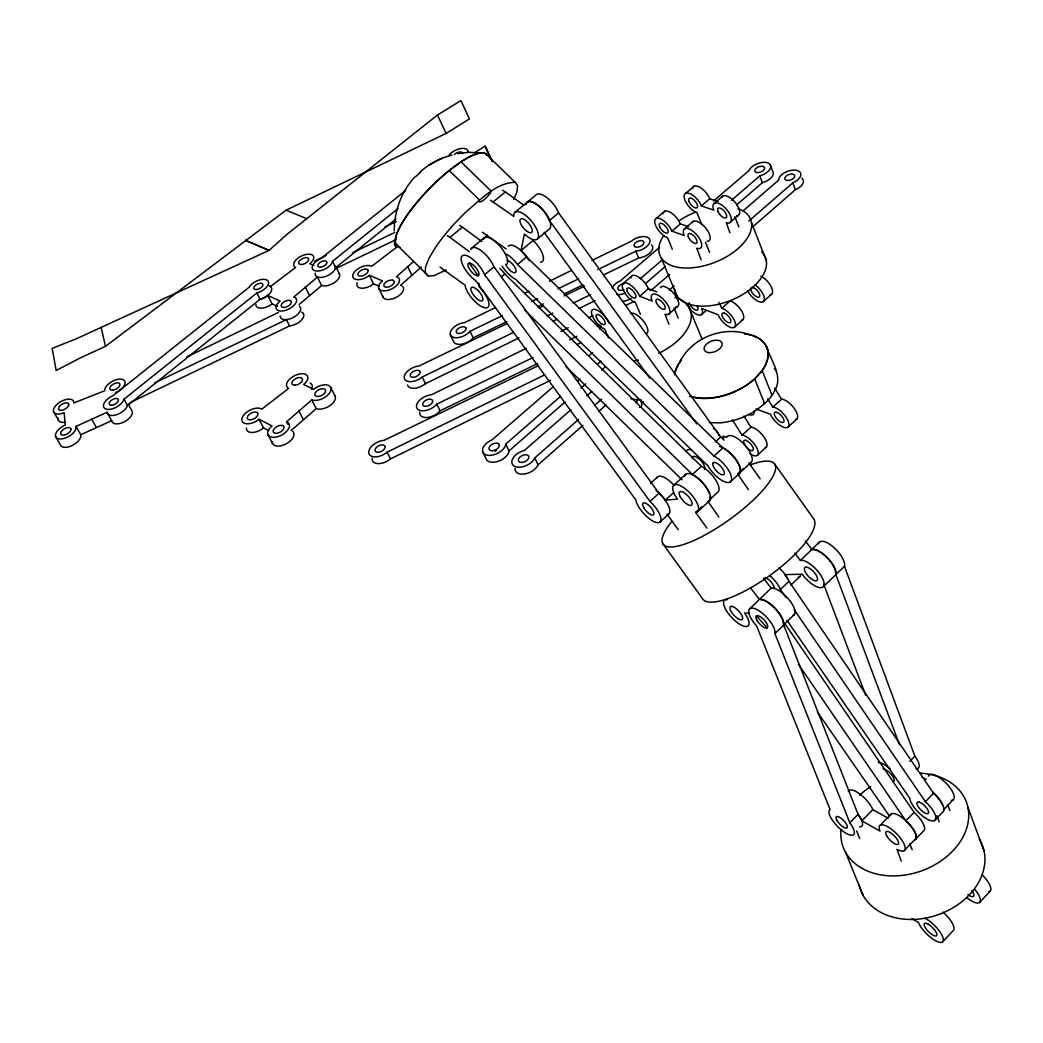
<?xml version="1.0" encoding="UTF-8"?>
<svg xmlns="http://www.w3.org/2000/svg" width="1043" height="1043" viewBox="0 0 1043 1043"><rect width="100%" height="100%" fill="white"/><g stroke="black" fill="none" stroke-linecap="round" stroke-linejoin="round"><path stroke-width="1.5" d="M115.512 392.611A11.277 5.75 -29 0 0 125.095 382.26A11.277 5.75 -29 0 0 114.235 380.46A11.277 5.75 -29 0 0 104.626 390.812L73.766 402.937L73.701 401.659A11.304 5.723 -29.6 0 0 62.841 400.616A11.304 5.723 -29.6 0 0 53.389 410.538A11.304 5.723 -29.6 0 0 62.58 413.315L64.145 412.676L65.24 425.153L63.845 425.753A11.46 5.867 -29.8 0 0 55.488 436.052A11.46 5.867 -29.8 0 0 65.97 437.786A11.46 5.867 -29.8 0 0 76.126 427.786L75.983 426.391L107.064 412.285L111.731 420.916A11.395 5.906 -29.2 0 0 124.495 421.711A11.395 5.906 -29.2 0 0 131.653 410.316L128.576 404.723M394.215 230.92C394.332 210.947 401.412 190.869 415.44 176.436M478.893 283.174L478.998 286.708A17.209 6.506 50.2 0 1 486.221 307.907A17.209 6.506 50.2 0 1 465.582 287.568L465.009 285.156L440.003 267.125M528.788 260.385A17.066 6.74 50.2 0 0 521.656 251.128L521.005 250.555L524.407 234.036L526.95 236.239A17.418 7.027 50.3 0 0 538.475 235.105A17.418 7.027 50.3 0 0 525.268 215.119A17.418 7.027 50.3 0 0 513.808 216.37L490.445 200.204M513.847 199.265L516.937 191.977L517.602 185.68L515.151 182.277L485.295 153.36M679.593 362.325C691.261 338.61 720.596 326.511 745.888 333.447M690.323 396.249A49.125 28.93 -21.9 0 0 754.676 378.87L762.146 370.617A49.125 28.93 -21.9 0 0 744.48 333.656M942.716 941.777L953.354 930.447A17.17 5.815 44.9 0 0 943.028 912.09M966.665 897.541A17.066 5.971 44.7 0 0 979.716 902.312L990.159 891.178M904.138 850.684L915.115 839.302A17.444 6.141 45.3 0 0 906.732 821.493A17.444 6.141 45.3 0 0 890.279 815.352M943.407 809.955L953.119 799.877M934.463 820.632L942.585 812.197A17.34 6.31 45.1 0 0 933.537 793.241L788.964 581.316A17.314 6.649 46.9 0 0 778.925 567.848M914.085 812.328A17.405 6.193 45.2 0 1 923.251 831.297L915.063 839.798A17.444 6.141 45.3 0 0 905.845 820.828L914.085 812.328L785.027 623.844M786.93 620.272L909.822 798.39A17.366 6.258 45.1 0 0 922.547 816.017A17.366 6.258 45.1 0 0 935.767 818.794A17.366 6.258 45.1 0 0 925.363 801.676L933.537 793.241M880.175 825.3L891.191 813.996M909.835 761.26L914.867 756.123L844.465 566.323A17.64 7.053 46.5 0 0 833.683 547.301A17.64 7.053 46.5 0 0 818.468 543.651M849.81 822.758L774.897 633.57A17.9 6.636 46.8 0 0 764.936 615.526A17.9 6.636 46.8 0 0 749.382 609.086A17.9 6.636 46.8 0 0 756.67 626.022L830.124 809.629A17.196 5.867 45.8 0 0 835.391 824.1A17.196 5.867 45.8 0 0 852.118 835.247A17.196 5.867 45.8 0 0 849.81 822.758L858.076 814.335L783.736 625.07A17.874 6.688 46.8 0 0 775.94 609.203A17.874 6.688 46.8 0 0 760.347 599.621M901.256 861.14L896.993 849.367A17.483 6.075 45.4 0 0 904.659 845.482A17.483 6.075 45.4 0 0 889.483 827.842A17.483 6.075 45.4 0 0 879.262 828.755L879.992 831.088L861.844 820.815L872.795 809.642L888.18 818.247M483.3 239.303L487.498 235.066M782.654 625.787L794.375 614.51M823.422 586.57L834.935 575.501M899.431 744.598L835.86 574.602L844.465 566.323M774.897 633.57L783.736 625.07M785.9 597.548L780.386 589.491L788.964 581.316M790.816 585.136L799.89 576.453M819.472 542.047L810.841 550.248A17.666 7.001 46.5 0 1 826.708 557.105A17.666 7.001 46.5 0 1 835.86 574.602M749.748 608.708L758.6 600.286M750.817 588.317L759.447 599.36L771.207 588.161L773.137 588.122A17.822 6.766 46.7 0 1 790.555 601.668A17.822 6.766 46.7 0 1 792.849 615.461M794.675 553.129L800.372 560.43L811.923 549.426L813.879 549.335A17.666 7.001 46.5 0 1 828.468 559.061A17.666 7.001 46.5 0 1 835.665 573.637M291.075 430.563L316.316 408.582A11.734 6.414 -27.2 0 0 330.462 405.258A11.734 6.414 -27.2 0 0 334.438 395.114M286.551 421.828L311.87 399.847A11.747 6.388 -27.2 0 0 326.42 396.223A11.747 6.388 -27.2 0 0 329.627 386.014A11.747 6.388 -27.2 0 0 315.638 387.866L313.604 389.378L303.682 384.58A11.629 6.258 -27.3 0 0 305.768 374.372A11.629 6.258 -27.3 0 0 290.762 378.153A11.629 6.258 -27.3 0 0 288.624 388.374L261.78 409.208L260.489 408.491A11.747 6.336 -28.1 0 0 245.965 412.819A11.747 6.336 -28.1 0 0 243.527 422.858A11.747 6.336 -28.1 0 0 257.621 420.303L258.964 419.221L272.067 425.974L270.893 426.965A11.89 6.506 -27.9 0 0 270.176 436.743A11.89 6.506 -27.9 0 0 284.83 433.001A11.89 6.506 -27.9 0 0 288.051 422.571L286.551 421.828L287.855 424.318M400.512 285.378L421.333 267.047M413.68 261.415L396.418 276.773L397.904 277.386A11.251 5.919 -25.6 0 1 395.323 286.695A11.251 5.919 -25.6 0 1 381.23 290.449A11.251 5.919 -25.6 0 1 381.412 281.779L382.52 280.867L369.391 275.3L368.127 276.291A11.134 5.776 -25.8 0 1 354.516 278.976A11.134 5.776 -25.8 0 1 356.38 270.02A11.134 5.776 -25.8 0 1 370.317 265.769L371.608 266.369L396.692 247.139A11.043 5.697 -25.2 0 1 395.128 241.598M757.648 455.048L766.436 446.965M788.273 426.861L796.956 418.882M706.932 528.11L695.629 512.387L701.613 506.872M738.47 472.974L743.177 468.646M710.114 499.258L717.949 492.048A17.744 6.936 47.8 0 0 715.537 479.728A17.744 6.936 47.8 0 0 701.391 466.286L504.812 273.97A17.131 6.623 50.2 0 0 499.923 268.338M697.676 511.657L709.67 500.614M739.383 473.261L751.169 462.427M730.413 481.788L739.291 473.626M659.984 522.048L668.902 513.886M299.158 304.465L321.713 285.469A11.004 5.684 -26.2 0 0 335.025 282.184A11.004 5.684 -26.2 0 0 338.74 273.123M732.499 419.964L742.003 435.127L751.169 427.056A13.207 5.424 47.5 0 1 764.089 437.2A13.207 5.424 47.5 0 1 765.21 447.708M767.622 398.817L772.746 407.057L781.807 399.091A13.129 5.567 47.4 0 1 794.714 409.091A13.129 5.567 47.4 0 1 795.705 419.651M317.554 277.021L293.787 297.046L295.195 297.659A11.147 5.75 -26.8 0 1 292.196 306.942A11.147 5.75 -26.8 0 1 278.416 310.618A11.147 5.75 -26.8 0 1 279.055 301.975L280.163 301.075L267.803 295.456L266.539 296.434A11.017 5.619 -27 0 1 258.781 299.615M715.25 441.958L720.713 436.991L558.618 212.889A17.34 7.145 50.3 0 0 546.91 197.609A17.34 7.145 50.3 0 0 535.75 195.197L515.007 212.316M650.024 501.422L658.993 493.274L493.991 266.852L484.604 274.674L650.024 501.422A17.509 6.506 48.1 0 1 660.988 519.74A17.509 6.506 48.1 0 1 648.876 518.397A17.509 6.506 48.1 0 1 635.787 499.858L475.83 280.789A17.601 6.714 50.4 0 1 461.606 261.923A17.601 6.714 50.4 0 1 469.063 256.708A17.601 6.714 50.4 0 1 484.604 274.674M673.622 485.347L685.655 474.396M524.59 309.98L692.383 474.487L701.391 466.286M656.047 490.549A17.483 6.558 48 0 1 665.382 500.132L673.713 492.544M505.412 253.632A17.092 6.688 50.2 0 1 517.524 264.479L713.933 456.065L722.864 447.916A17.679 7.053 47.7 0 1 738.066 463.066A17.679 7.053 47.7 0 1 737.479 474.343M650.558 483.274L657.69 476.82M734.441 327.241L742.72 319.888M763.293 301.61L771.481 294.348M701.457 314.673L706.15 310.54M515.059 468.385A12.568 7.457 -25.3 0 0 524.577 473.978A12.568 7.457 -25.3 0 0 538.032 464.865L582.933 425.322M598.708 411.424L605.983 405.01M718.992 302.405L721.795 308.285L730.1 300.945L731.964 301.636A12.333 5.358 48.4 0 1 742.394 312.392A12.333 5.358 48.4 0 1 741.338 320.397M570.873 409.756L524.329 450.498A12.594 7.431 -25.3 0 0 511.917 460.771A12.594 7.431 -25.3 0 0 520.861 467.095A12.594 7.431 -25.3 0 0 534.824 457.903L578.604 419.429M594.406 405.544L601.707 399.13M668.55 314.334L677.311 306.681M586.792 395.819L591.694 391.529M752.694 226.866L795.418 189.683A11.642 6.336 -20.3 0 0 801.845 178.262M553.325 386.692L491.931 439.95A12.451 7.262 -25.6 0 0 482.544 451.124A12.451 7.262 -25.6 0 0 494.343 454.618A12.451 7.262 -25.6 0 0 505.764 444.044L560.73 396.184M577.822 381.295L580.26 379.17M597.365 364.281L601.029 361.087M482.674 451.71L485.934 458.581A12.425 7.275 -25.6 0 0 498.072 461.358A12.425 7.275 -25.6 0 0 508.997 450.928L565.045 402.011M580.886 388.192L585.762 383.928M601.602 370.109L605.253 366.914M588.943 355.793L592.62 352.599M669.28 290.11L674.182 285.873M748.796 221.077L792.836 182.825A11.656 6.323 -20.3 0 0 800.698 173.242A11.656 6.323 -20.3 0 0 788.599 170.974A11.656 6.323 -20.3 0 0 778.6 180.165L743.098 210.869M669.658 274.413L652.514 289.237A11.968 6.727 -22.6 0 0 649.58 290.228M729.826 222.68L738.196 215.432M645.513 283.513L665.199 266.526M736.567 204.963L762.407 182.668A11.512 6.206 -20.7 0 0 772.889 171.704L770.308 164.911M640.402 314.269L635.474 302.679A12.712 5.267 49.2 0 1 623.153 289.719A12.712 5.267 49.2 0 1 627.391 283.305A12.712 5.267 49.2 0 1 639.698 296.264L648.446 288.702L656.803 291.884M622.697 283.865L631.432 276.369M640.193 278.833L662.396 259.72M731.443 200.282L759.799 175.876A11.525 6.193 -20.7 0 0 770.686 167.089A11.525 6.193 -20.7 0 0 761.546 162.539A11.525 6.193 -20.7 0 0 749.057 170.517L713.49 201.025M672.305 249.238L667.585 237.778A12.386 5.398 49.4 0 1 655.539 225.21A12.386 5.398 49.4 0 1 659.841 218.6A12.386 5.398 49.4 0 1 671.888 231.155L680.349 223.906L688.602 226.787M701.561 224.062L696.946 212.616A12.307 5.515 49.3 0 1 684.938 200.152A12.307 5.515 49.3 0 1 689.371 193.437A12.307 5.515 49.3 0 1 701.378 205.901L709.735 198.744L718.04 201.521M659.528 247.308L620.285 280.958A11.838 6.584 -22.9 0 0 612.124 287.959M684.756 228.665L693.269 221.364M714.416 203.216L722.812 196.006M656.243 218.404L664.704 211.207M685.746 193.307L694.103 186.189M420.029 171.952C429.09 163.907 440.185 158.08 451.919 155.159M501.383 276.838L504.812 273.97M517.524 264.479L526.598 256.891L722.864 447.916M696.763 423.94L549.465 220.516L558.618 212.889M521.005 250.555L533.064 240.503L533.703 241.063A17.027 6.806 50.2 0 1 542.829 254.87A17.027 6.806 50.2 0 1 540.443 262.328M537.21 239.147L549.413 228.965A17.366 7.092 50.3 0 0 542.36 209.356A17.366 7.092 50.3 0 0 526.233 203.841M471.632 248.117L484.108 237.817M447.251 235.562L449.924 237.374L462.349 227.191L481.827 241.454M493.13 201.964L505.347 191.951L523.56 205.002M405.649 190.491L320.996 258.455A11.043 5.645 -26.2 0 0 312.17 267.816A11.043 5.645 -26.2 0 0 322.013 270.254A11.043 5.645 -26.2 0 0 332.521 261.311L398.009 208.587M395.949 219.004L335.637 267.686L332.521 261.311M268.755 430.616L263.514 427.904L262.171 428.986A11.721 6.362 -28.1 0 1 251.389 432.467A11.721 6.362 -28.1 0 1 246.37 428.073M124.013 399.208L256.917 292.927A11.03 5.606 -26.9 0 0 268.299 284.309A11.03 5.606 -26.9 0 0 261.637 279.472A11.03 5.606 -26.9 0 0 249.108 287.242L113.087 395.688A11.434 5.867 -29.2 0 0 103.426 405.701A11.434 5.867 -29.2 0 0 112.735 408.7A11.434 5.867 -29.2 0 0 124.013 399.208L127.507 405.531L260.137 299.25A11.017 5.619 -27 0 0 270.333 292.731A11.017 5.619 -27 0 0 269.733 286.16M379.339 286.343L373.498 283.852L372.247 284.843A11.108 5.802 -25.8 0 1 360.8 288.155A11.108 5.802 -25.8 0 1 357.162 282.77M437.447 115.043L446.156 133.4L469.441 118.902L460.876 100.584L437.447 115.043L287.216 234.167L269.029 250.398L76.804 338.584L52.15 348.414L56.192 370.474M446.378 133.295L286.056 210.204L105.473 346.341L80.819 357.658L56.426 370.369M277.555 306.368L272.054 303.852L270.789 304.843A11.004 5.632 -27 0 1 260.646 308.193A11.004 5.632 -27 0 1 255.913 304.426M398.856 246.761A64.001 16.701 -45.6 0 1 405.401 217.818A64.001 16.701 -45.6 0 1 449.233 170.504L461.019 161.834A64.001 16.701 -45.6 0 1 487.394 155.394M474.826 152.565L485.151 146.124L492.4 161.548M446.3 269.863L434.149 275.639L428.282 275.939L425.309 273.031L425.492 267.086L428.882 258.468L435.244 247.726A64.249 15.867 -45.6 0 1 467.147 210.882C481.384 199.148 495.751 182.877 515.151 182.277M442.01 158.106L429.103 164.963M538.605 365.519L384.098 440.342A12.203 6.923 -27 0 0 368.857 453.327A12.203 6.923 -27 0 0 387.149 452.14L544.655 374.854M372.155 458.073A12.177 6.936 -27 0 0 377.97 463.614A12.177 6.936 -27 0 0 390.499 458.881L550.652 380.265M506.937 323.565L419.038 366.015A11.838 6.545 -26 0 0 404.332 378.413A11.838 6.545 -26 0 0 422.219 377.031L513.691 332.274M547.08 315.938L552.881 313.096M573.207 303.148L590.638 294.634M407.539 385.023A11.812 6.558 -26 0 0 414.54 388.283A11.812 6.558 -26 0 0 425.414 383.694L518.984 337.893M552.607 321.427L557.001 319.288M578.93 308.559L595.005 300.684M526.089 348.427L431.528 394.736A12.034 6.766 -26.1 0 0 417.513 402.82A12.034 6.766 -26.1 0 0 422.024 410.799A12.034 6.766 -26.1 0 0 436.821 404.097L533.116 357.488M560.991 331.335L568.266 327.763M588.63 317.789L592.998 315.651M495.451 307.555L464.735 322.561A11.682 6.401 -25.2 0 0 451.15 330.344A11.682 6.401 -25.2 0 0 455.687 337.749A11.682 6.401 -25.2 0 0 470.067 331.257L502.335 315.677M524.694 293.279L529.075 291.14M549.557 281.141L571.486 270.424M591.955 260.424L631.445 241.142A11.629 6.349 -22.5 0 1 645.578 236.735A11.629 6.349 -22.5 0 1 648.837 244.218A11.629 6.349 -22.5 0 1 635.839 251.22L597.704 269.642M314.634 261.128L326.29 255.483M384.58 227.218L396.236 221.559M186.619 357.019L278.403 312.431M55.605 436.535L60.39 444.879A11.434 5.893 -29.9 0 0 71.172 445.974A11.434 5.893 -29.9 0 0 80.872 436.143L80.728 434.748L111.744 420.655M531.682 301.505L537.549 298.676M558.083 288.755L578.63 278.846M450.328 334.647L453.431 341.283A11.669 6.414 -25.2 0 0 461.866 344.19A11.669 6.414 -25.2 0 0 473.157 337.906L506.846 321.635M537.601 306.785L543.455 303.956M563.963 294.048L583.011 284.856M603.506 274.948L638.668 257.973A11.603 6.362 -22.5 0 0 650.363 252.536A11.603 6.362 -22.5 0 0 651.458 244.779M539.166 307.998L543.559 305.886M564.067 295.977L584.575 286.069M569.595 339.835L576.896 336.302M597.313 326.407L600.233 324.999M419.755 412.233A12.021 6.779 -26.1 0 0 427.017 417.513A12.021 6.779 -26.1 0 0 440.055 410.825L537.653 363.564M576.975 344.529L581.342 342.404M155.016 382.742L286.421 319.601L289.615 325.924A11.108 5.789 -26.9 0 0 301.701 319.823A11.108 5.789 -26.9 0 0 301.74 312.157M289.615 325.924L130.701 402.311A11.238 5.789 -29.1 0 1 128.706 404.176M352.43 252.81L394.815 232.472M335.038 268.911L396.327 239.499M457.616 153.595L469.207 152.291L480.888 153.047M665.382 500.132L677.494 499.141L675.434 496.025A17.835 6.806 47.8 0 1 676.842 484.539A17.835 6.806 47.8 0 1 694.416 498.554A17.835 6.806 47.8 0 1 695.981 512.413L695.629 512.387M772.746 407.057L773.098 407.044A13.142 5.528 47.4 0 1 786.839 418.399A13.142 5.528 47.4 0 1 785.288 427.695A13.142 5.528 47.4 0 1 771.546 416.326L770.503 414.227L756.032 408.973M800.372 560.43L802.315 560.339A17.705 6.936 46.6 0 1 820.124 574.237A17.705 6.936 46.6 0 1 821.232 587.678A17.705 6.936 46.6 0 1 803.618 576.075L802.276 574.211L784.91 574.641L786.357 576.701A17.314 6.649 46.9 0 1 787.634 578.995M742.003 435.127L742.342 435.114A13.233 5.384 47.6 0 1 757.453 449.285A13.233 5.384 47.6 0 1 750.047 453.835M759.447 599.36L761.351 599.321A17.861 6.688 46.8 0 1 775.888 609.373A17.861 6.688 46.8 0 1 783.319 623.975M749.187 613.049L744.519 613.049L745.993 615.135A17.457 6.414 47.1 0 1 745.471 626.53A17.457 6.414 47.1 0 1 728.249 613.375A17.457 6.414 47.1 0 1 725.68 599.621L727.44 599.673M709.188 422.571L719.109 422.897A48.852 29.152 -21.9 0 0 754.949 411.059C762.472 405.518 770.464 399.782 774.441 391.047C783.88 376.38 770.516 360.422 766.488 346.367M771.39 395.375L772.094 395.466L762.146 370.617M701.378 205.901L713.816 210.125L713.125 208.026A12.464 5.632 49.1 0 1 719.461 203.711A12.464 5.632 49.1 0 1 730.687 216.279A12.464 5.632 49.1 0 1 726.267 222.733L729.931 232.719M671.888 231.155L684.26 235.522L683.556 233.436A12.542 5.515 49.1 0 1 689.775 229.238A12.542 5.515 49.1 0 1 701.052 241.885A12.542 5.515 49.1 0 1 696.75 248.247L701.092 259.681M721.795 308.285L723.646 308.976A12.36 5.319 48.4 0 1 734.807 321.387A12.36 5.319 48.4 0 1 730.595 327.398A12.36 5.319 48.4 0 1 718.692 316.029L718.171 314.764L701.652 308.441L702.2 309.849A12.19 5.189 48.7 0 1 699.227 315.103A12.19 5.189 48.7 0 1 689.345 308.337M726.945 437.304L722.903 436.196A13.024 5.254 47.9 0 1 723.646 438.555M639.698 296.264L652.227 301.075L651.484 298.963A12.868 5.384 49 0 1 657.69 295.013A12.868 5.384 49 0 1 669.241 308.037A12.868 5.384 49 0 1 665.004 314.204L668.941 324.282M286.056 210.204L306.733 218.691M245.47 240.425L269.029 250.398L245.653 240.281M313.8 265.457L309.784 263.749A10.925 5.541 -26.3 0 0 311.727 254.675A10.925 5.541 -26.3 0 0 297.607 258.39A10.925 5.541 -26.3 0 0 295.612 267.464L270.411 286.551L269.198 285.951M643.544 402.09L640.767 400.903L641.354 402.324A12.581 4.928 48.7 0 1 639.385 407.409M921.947 776.983L926.158 779.251M482.361 232.237L506.129 248.912M925.154 918.348L927.879 919.939A17.209 5.75 45 0 1 942.82 937.162A17.209 5.75 45 0 1 935.349 940.603A17.209 5.75 45 0 1 919.105 923.968L918.531 922.52L911.843 918.557M502.648 190.204L505.347 191.951M459.663 225.392L462.349 227.191M449.924 237.374L469.389 251.728M461.019 161.834L491.214 191.208L490.562 192.525A8.54 2.151 -45.8 0 1 482.713 200.738A8.54 2.151 -45.8 0 1 479.48 200.008L449.233 170.504M566.01 366.588L682.031 479.793M395.74 243.71L428.282 275.939M756.475 615.891L767.205 627.873M774.375 368.635L776.305 371.086M805.3 540.926L811.923 549.426M763.567 578.37L771.207 588.161M544.068 232.276L649.789 378.14M667.194 514.368L678.302 529.74M662.657 543.455L702.095 598.069A68.46 20.338 -35.8 0 0 768.782 576.218A68.46 20.338 -35.8 0 0 813.644 518.788L774.545 463.887M718.862 517.054L707.962 501.396A17.783 6.884 47.8 0 0 702.63 482.687A17.783 6.884 47.8 0 0 684.795 476.09M748.444 489.675L737.649 474.07A17.679 7.066 47.7 0 0 736.723 460.68A17.679 7.066 47.7 0 0 719.579 446.495M749.057 463.222L760.178 478.815M469.181 263.032L478.111 275.665A7.914 3.025 50.4 0 1 468.463 267.06A7.914 3.025 50.4 0 1 473.848 265.457A7.914 3.025 50.4 0 1 478.072 275.756M817.386 711.952L889.47 816.056M798.443 664.248L905.845 820.828M794.153 609.634L925.363 801.676M743.933 416.053L750.83 427.069M774.649 388.139L781.468 399.104M53.519 411.555L58.239 419.834M75.983 426.391L80.728 434.748M91.51 418.856L96.204 427.226M267.999 434.762L272.562 443.497M258.964 419.221L263.514 427.904M298.663 410.46L303.135 419.195M311.648 399.691L316.094 408.426M256.917 292.927L260.137 299.25M267.803 295.456L272.054 303.852M330.905 387.813L335.298 396.562M305.143 286.721L309.341 295.169M387.149 452.14L390.499 458.881M317.333 276.89L321.505 285.339M339.549 274.374L335.429 265.913A11.03 5.658 -26.2 0 1 325.638 276.46A11.03 5.658 -26.2 0 1 315.26 273.097M436.821 404.097L440.055 410.825M422.219 377.031L425.414 383.694M379 288.755L383.133 297.346M369.391 275.3L373.498 283.852M407.63 266.369L411.685 274.974M488.88 154.56L492.179 161.6M505.764 444.044L508.997 450.928M470.067 331.257L473.157 337.906M534.824 457.903L538.032 464.865M485.151 146.124L488.254 153.152M608.564 337.919L604.771 329.223A12.79 5.137 49.3 0 1 592.424 316.159A12.79 5.137 49.3 0 1 596.505 309.849A12.79 5.137 49.3 0 1 608.864 322.913M635.839 251.22L638.668 257.973M674.013 307.868L678.263 318.115M688.68 306.629L702.082 339.197M661.21 257.83L676.816 295.625M845.417 852.001L863.017 895.168M856.668 830.958L859.706 838.442M705.459 242.224L709.527 252.354M754.676 378.87L764.688 403.719A6.454 3.898 -21.4 0 1 763.502 403.263M734.859 216.801L738.835 226.931M751.455 222.511L766.331 260.685M909.809 843.761L912.156 849.81M759.799 175.876L762.407 182.668M936.888 815.678L939.182 821.741M792.836 182.825L795.418 189.683M823.735 584.341L865.742 695.42M947.631 804.544L949.899 810.594M967.917 807.308L984.097 851.114M101.184 327.398L105.473 346.341M625.383 293.096A11.838 6.584 -22.9 0 1 616.908 294.569M631.015 298.507A11.812 6.597 -22.9 0 1 622.475 301.388M623.975 289.745A5.319 2.96 -22.9 0 1 617.795 288.311A5.319 2.96 -22.9 0 1 624.288 283.618M979.286 839.067A64.835 49.621 -19.5 0 1 939.86 914.098A64.835 49.621 -19.5 0 1 859.106 884.516M920.082 773.163A65.605 49.321 -19.7 0 1 967.591 824.857A65.605 49.321 -19.7 0 1 896.146 875.872A65.605 49.321 -19.7 0 1 840.997 829.641M859.484 795.327A65.605 49.321 -19.7 0 1 870.54 786.722M861.844 820.815A17.157 5.919 45.7 0 0 858.05 814.361A17.157 5.919 45.7 0 1 859.601 826.851M848.324 791.52A17.118 5.984 45.7 0 1 859.732 793.932A17.118 5.984 45.7 0 1 872.795 809.642M883.043 768.86A8.513 3.077 45.5 0 1 892.013 775.353A8.513 3.077 45.5 0 1 892.756 781.742M932.39 791.728A17.34 6.31 45.1 0 1 942.598 804.844M878.232 762.42A17.014 6.141 45.5 0 1 890.24 768.991M928.361 776.279A17.301 6.375 45 0 1 946.549 783.671A17.301 6.375 45 0 1 951.32 800.385M974.736 889.288A17.066 5.971 44.7 0 1 979.716 902.312M982.219 874.881A17.027 6.023 44.6 0 1 988.647 891.882M971.815 890.683A8.527 2.986 44.7 0 1 973.601 896.341A8.527 2.986 44.7 0 1 967.904 894.568M765.014 577.509A7.809 2.973 46.9 0 1 771.403 582.294A7.809 2.973 46.9 0 1 774.154 588.5M770.321 576.01A17.34 6.597 46.9 0 1 780.386 589.491M914.867 756.123A16.949 6.258 45.3 0 1 916.054 768.821M750.712 464.787A68.682 18.813 -35.8 0 1 765.836 486.69A68.682 18.813 -35.8 0 1 686.907 543.338A68.682 18.813 -35.8 0 1 671.848 521.383M656.751 478.346A17.431 6.636 48 0 1 674.469 485.738M692.304 458.607A8.67 3.403 47.9 0 1 699.67 459.376A8.67 3.403 47.9 0 1 704.364 469.598M686.151 451.723A17.327 6.806 47.9 0 1 691.313 449.755M727.284 436.482A17.627 7.132 47.6 0 1 745.901 446.208A17.627 7.132 47.6 0 1 749.422 463.248M800.646 574.732A17.262 6.714 46.8 0 1 798.325 577.34M508.28 246.357A17.066 6.74 50.2 0 1 526.598 256.891M505.686 264.257A7.692 3.012 50.2 0 0 510.874 270.997A7.692 3.012 50.2 0 0 515.724 272.236L516.024 271.402A7.692 3.012 50.2 0 0 513.091 264.818A7.692 3.012 50.2 0 0 507.081 260.346M713.933 456.065A17.705 7.001 47.7 0 1 730.283 473.535A17.705 7.001 47.7 0 1 725.276 482.009A17.705 7.001 47.7 0 1 708.067 465.999L515.75 279.341A17.092 6.688 50.2 0 1 502.139 266.161M525.907 204.715A17.366 7.092 50.3 0 1 536.141 204.037A17.366 7.092 50.3 0 1 549.465 220.516M720.713 436.991A17.249 6.923 47.8 0 1 723.894 440.159M470.68 249.694A17.562 6.779 50.4 0 1 481.788 251.128A17.562 6.779 50.4 0 1 494.499 268.207M658.993 493.274A17.483 6.558 48 0 1 669.006 507.015A17.483 6.558 48 0 1 667.207 514.538M692.383 474.487A17.783 6.884 47.8 0 1 709.266 493.274M710.061 496.299A17.783 6.884 47.8 0 1 709.957 498.697M399.99 247.295A64.001 16.701 -45.6 0 1 422.936 195.458A64.001 16.701 -45.6 0 1 484.904 153.556M416.183 176.254A12.268 3.338 -45.5 0 1 420.811 172.056M483.131 239.421A17.522 6.845 50.4 0 1 499.102 245.235A17.522 6.845 50.4 0 1 506.442 264.818M641.262 400.017A49.855 29.035 -22.8 0 1 630.898 398.778M674.912 297.424A50.299 28.669 -22.8 0 1 690.401 322.026A50.299 28.669 -22.8 0 1 658.668 353.342M638.342 360.148A50.299 28.669 -22.8 0 1 633.675 360.93M599.582 328.975A50.299 28.669 -22.8 0 1 601.316 326.146M625.852 305.377A50.299 28.669 -22.8 0 1 634.679 301.362M630.52 313.421A12.933 5.293 49 0 1 643.427 321.088A12.933 5.293 49 0 1 646.517 333.577M630.963 277.868A12.685 5.306 49.2 0 1 638.394 276.943A12.685 5.306 49.2 0 1 648.446 288.702M660.415 287.646A12.842 5.424 48.9 0 1 674.365 294.165A12.842 5.424 48.9 0 1 675.747 306.968M636.738 399.169A6.284 2.464 48.7 0 1 635.682 402.389M495.086 451.306A5.593 3.272 -25.6 0 1 496.377 450.641M761.716 251.845A48.369 27.248 -21.6 0 1 732.473 299.706A48.369 27.248 -21.6 0 1 674.456 288.924M737.988 208.6A48.786 26.883 -21.6 0 1 741.469 245.353A48.786 26.883 -21.6 0 1 680.31 267.66A48.786 26.883 -21.6 0 1 663.583 235.718M679.189 220.712A48.786 26.883 -21.6 0 1 695.629 212.133M663.152 213.659A12.373 5.424 49.4 0 1 670.545 212.446A12.373 5.424 49.4 0 1 680.349 223.906M692.252 222.407A12.516 5.554 49.1 0 1 706.007 228.443A12.516 5.554 49.1 0 1 707.193 241.259M692.5 188.679A12.294 5.541 49.3 0 1 699.983 187.362A12.294 5.541 49.3 0 1 709.735 198.744M721.769 197.062A12.438 5.671 49 0 1 735.589 202.942A12.438 5.671 49 0 1 736.619 215.81M687.467 305.847A12.19 5.189 48.7 0 1 686.007 303.304M697.024 305.664A6.089 2.594 48.7 0 1 695.512 310.006A6.089 2.594 48.7 0 1 689.214 302.679M754.989 284.791A12.281 5.437 48.3 0 1 764.206 297.281A12.281 5.437 48.3 0 1 758.678 301.557A12.281 5.437 48.3 0 1 747.531 290.567M760.842 276.147A12.255 5.463 48.3 0 1 771.246 286.812A12.255 5.463 48.3 0 1 770.073 294.882M744.911 333.89A49.125 28.93 -21.9 0 1 758.809 374.633A49.125 28.93 -21.9 0 1 689.488 396.21M674.508 374.88A49.125 28.93 -21.9 0 1 681.288 359.965M754.128 410.812A12.946 5.384 47.8 0 1 748.548 414.41M675.408 371.53A49.125 28.93 -21.9 0 1 681.118 360.343M713.373 428.295A6.519 2.621 47.9 0 1 714.624 429.234M715.85 430.381A6.519 2.621 47.9 0 1 717.871 433.014L718.536 434.318A6.519 2.621 47.9 0 1 718.914 435.505M127.624 405.023A11.421 5.88 -29.2 0 1 116.933 414.579A11.421 5.88 -29.2 0 1 107.025 412.298M64.692 422.246A11.277 5.737 -29.6 0 1 58.16 418.204M299.276 306.238A11.121 5.776 -26.8 0 1 293.07 317.58A11.121 5.776 -26.8 0 1 280.15 315.99M401.998 285.991A11.238 5.932 -25.7 0 1 396.184 297.385A11.238 5.932 -25.7 0 1 382.703 295.847M292.562 431.32A11.864 6.519 -28 0 1 285.925 443.979A11.864 6.519 -28 0 1 272.21 441.776M310.149 383.029A11.616 6.271 -27.4 0 1 311.505 389.326M454.318 154.638A4.824 2.412 -24.2 0 1 459.546 152.004A4.824 2.412 -24.2 0 1 462.518 153.699M448.594 156.007A10.717 5.371 -24.2 0 1 460.159 148.654A10.717 5.371 -24.2 0 1 468.02 152.2M68.721 404.449L68.616 405.31A5.645 2.855 -29.6 0 1 60.546 410.329A5.645 2.855 -29.6 0 1 61.198 404.762A5.645 2.855 -29.6 0 1 68.721 404.449M713.229 462.701L712.799 463.444A7.966 3.155 47.7 0 0 720.165 474.004A7.966 3.155 47.7 0 0 722.982 469.259A7.966 3.155 47.7 0 0 713.229 462.701M806.056 567.144L805.079 567.405A8.852 3.468 46.6 0 0 810.763 578.5A8.852 3.468 46.6 0 0 817.021 576.779A8.852 3.468 46.6 0 0 806.056 567.144M776.135 412.22L775.249 412.259A6.571 2.764 47.4 0 0 774.701 415.531L775.353 416.848A6.571 2.764 47.4 0 0 782.224 422.545A6.571 2.764 47.4 0 0 783.006 417.904A6.571 2.764 47.4 0 0 776.135 412.22M745.432 440.302L744.559 440.329A6.623 2.699 47.6 0 0 744.05 443.575L744.728 444.892A6.623 2.699 47.6 0 0 751.599 450.654A6.623 2.699 47.6 0 0 752.303 446.065A6.623 2.699 47.6 0 0 745.432 440.302M732.629 606.531L731.391 606.296A8.735 3.207 47.1 0 0 734.585 615.931A8.735 3.207 47.1 0 0 742.577 617.378A8.735 3.207 47.1 0 0 732.629 606.531M919.535 802.25L918.375 802.002A7.809 2.816 45.1 0 0 921.152 810.215A7.809 2.816 45.1 0 0 928.583 811.793A7.809 2.816 45.1 0 0 919.535 802.25M753.411 287.646L752.394 287.399A6.141 2.712 48.3 0 0 753.268 294.165A6.141 2.712 48.3 0 0 759.825 295.69A6.141 2.712 48.3 0 0 753.411 287.646M724.481 313.2L723.464 312.952A6.18 2.66 48.4 0 0 724.416 319.693A6.18 2.66 48.4 0 0 730.934 321.296A6.18 2.66 48.4 0 0 724.481 313.2M393.094 280.306L392.103 280.059A5.632 2.96 -25.6 0 0 383.889 284.713A5.632 2.96 -25.6 0 0 390.304 286.317A5.632 2.96 -25.6 0 0 393.094 280.306M290.384 300.553L289.446 300.306A5.567 2.881 -26.8 0 0 281.284 304.908A5.567 2.881 -26.8 0 0 287.386 306.538A5.567 2.881 -26.8 0 0 290.384 300.553M282.94 425.7L281.936 425.388A5.945 3.246 -27.9 0 0 273.24 430.368A5.945 3.246 -27.9 0 0 279.72 432.389A5.945 3.246 -27.9 0 0 282.94 425.7M928.413 924.294L926.914 923.55A8.605 2.868 45 0 0 927.227 930.291A8.605 2.868 45 0 0 936.901 935.115A8.605 2.868 45 0 0 928.413 924.294M367.723 269.759L367.032 269.303A5.567 2.894 -25.8 0 0 358.362 272.744A5.567 2.894 -25.8 0 0 362.86 275.743A5.567 2.894 -25.8 0 0 367.723 269.759M257.595 412.911L256.917 412.363A5.88 3.168 -28.1 0 0 247.843 415.948A5.88 3.168 -28.1 0 0 252.263 419.495A5.88 3.168 -28.1 0 0 257.595 412.911M526.532 230.998L524.929 229.603A8.709 3.507 50.3 0 1 520.274 222.563L519.949 221.038A8.709 3.507 50.3 0 1 525.685 220.438A8.709 3.507 50.3 0 1 532.282 230.425A8.709 3.507 50.3 0 1 526.532 230.998M477.942 290.397L476.364 289.002A8.605 3.246 50.2 0 0 470.888 289.341L471.227 290.814A8.605 3.246 50.2 0 0 481.553 300.997A8.605 3.246 50.2 0 0 477.942 290.397M634.626 246.552L634.17 245.939A5.228 2.855 -22.5 0 1 639.998 240.685A5.228 2.855 -22.5 0 1 642.97 244.61A5.228 2.855 -22.5 0 1 634.626 246.552M465.895 328.076L465.504 327.437A5.254 2.881 -25.2 0 0 457.29 329.327A5.254 2.881 -25.2 0 0 459.833 333.486A5.254 2.881 -25.2 0 0 465.895 328.076M420.081 371.738L419.703 371.06A5.319 2.946 -26 0 0 411.424 372.938A5.319 2.946 -26 0 0 413.875 377.266A5.319 2.946 -26 0 0 420.081 371.738M432.623 400.642L432.232 399.951A5.411 3.051 -26.1 0 0 423.81 401.829A5.411 3.051 -26.1 0 0 426.326 406.314A5.411 3.051 -26.1 0 0 432.623 400.642M385.063 446.456L384.684 445.739A5.489 3.116 -27 0 0 376.197 447.603A5.489 3.116 -27 0 0 378.622 452.271A5.489 3.116 -27 0 0 385.063 446.456M70.963 429.168L70.715 428.425A5.737 2.933 -29.8 0 0 62.241 430.368A5.737 2.933 -29.8 0 0 63.858 435.114A5.737 2.933 -29.8 0 0 70.963 429.168M757.27 172.564A5.189 2.79 -20.7 0 0 764.649 168.079A5.189 2.79 -20.7 0 0 757.179 167.532A5.189 2.79 -20.7 0 0 757.27 172.564M787.322 180.452A5.254 2.842 -20.3 0 0 794.766 175.915A5.254 2.842 -20.3 0 0 787.152 175.341A5.254 2.842 -20.3 0 0 787.322 180.452M886.798 836.043A8.748 3.038 45.4 0 0 898.036 844.387A8.748 3.038 45.4 0 0 891.648 833.5A8.748 3.038 45.4 0 0 886.798 836.043M757.088 620.52A8.057 2.986 46.8 0 0 767.283 627.821A8.057 2.986 46.8 0 0 761.155 617.3A8.057 2.986 46.8 0 0 757.088 620.52M836.968 820.541A7.731 2.647 45.8 0 0 846.825 827.973A7.731 2.647 45.8 0 0 841.14 818.312A7.731 2.647 45.8 0 0 836.968 820.541M680.362 496.963A8.918 3.403 47.8 0 0 691.548 505.151A8.918 3.403 47.8 0 0 685.029 493.339A8.918 3.403 47.8 0 0 680.362 496.963M643.766 507.693A7.875 2.933 48.1 0 0 653.557 514.851A7.875 2.933 48.1 0 0 647.612 504.382A7.875 2.933 48.1 0 0 643.766 507.693M596.531 317.893A6.401 2.568 49.3 0 0 604.497 324.582A6.401 2.568 49.3 0 0 600.859 316.172A6.401 2.568 49.3 0 0 596.531 317.893M656.373 302.653A6.441 2.699 49 0 0 664.469 309.354A6.441 2.699 49 0 0 660.949 300.866A6.441 2.699 49 0 0 656.373 302.653M627.286 291.401A6.362 2.634 49.2 0 0 635.252 298.011A6.362 2.634 49.2 0 0 631.706 289.602A6.362 2.634 49.2 0 0 627.286 291.401M492.413 450.706A5.606 3.272 -25.6 0 0 499.284 444.722A5.606 3.272 -25.6 0 0 490.692 445.27A5.606 3.272 -25.6 0 0 492.413 450.706M688.354 236.957A6.271 2.764 49.1 0 0 696.294 243.397A6.271 2.764 49.1 0 0 692.917 235.001A6.271 2.764 49.1 0 0 688.354 236.957M659.632 226.735A6.193 2.699 49.4 0 0 667.442 233.084A6.193 2.699 49.4 0 0 664.039 224.767A6.193 2.699 49.4 0 0 659.632 226.735M717.936 211.507A6.232 2.816 49.1 0 0 725.863 217.857A6.232 2.816 49.1 0 0 722.564 209.474A6.232 2.816 49.1 0 0 717.936 211.507M689.058 201.625A6.154 2.751 49.3 0 0 696.854 207.896A6.154 2.751 49.3 0 0 693.53 199.578A6.154 2.751 49.3 0 0 689.058 201.625M709.044 352.625A9.491 5.528 -22 0 0 722.147 343.812A9.491 5.528 -22 0 0 708.171 342.808A9.491 5.528 -22 0 0 709.044 352.625M112.618 390.225A5.645 2.881 -29 0 0 119.971 384.359A5.645 2.881 -29 0 0 111.992 384.997A5.645 2.881 -29 0 0 112.618 390.225M256.604 289.524A4.967 2.516 -26.9 0 0 262.953 284.439A4.967 2.516 -26.9 0 0 255.678 285.13A4.967 2.516 -26.9 0 0 256.604 289.524M111.757 405.245A5.15 2.647 -29.2 0 0 118.472 399.873A5.15 2.647 -29.2 0 0 111.184 400.434A5.15 2.647 -29.2 0 0 111.757 405.245M301.753 264.505A5.463 2.777 -26.3 0 0 308.689 258.938A5.463 2.777 -26.3 0 0 300.606 259.746A5.463 2.777 -26.3 0 0 301.753 264.505M318.167 396.496A5.88 3.194 -27.2 0 0 325.585 390.33A5.88 3.194 -27.2 0 0 316.876 390.982A5.88 3.194 -27.2 0 0 318.167 396.496M295.143 385.193A5.815 3.129 -27.3 0 0 302.522 379.104A5.815 3.129 -27.3 0 0 293.943 379.782A5.815 3.129 -27.3 0 0 295.143 385.193M320.644 267.151A4.967 2.542 -26.2 0 0 326.928 262.08A4.967 2.542 -26.2 0 0 319.549 262.81A4.967 2.542 -26.2 0 0 320.644 267.151M521.917 462.453A5.671 3.351 -25.3 0 0 528.814 456.391A5.671 3.351 -25.3 0 0 520.079 456.925A5.671 3.351 -25.3 0 0 521.917 462.453"/></g></svg>
